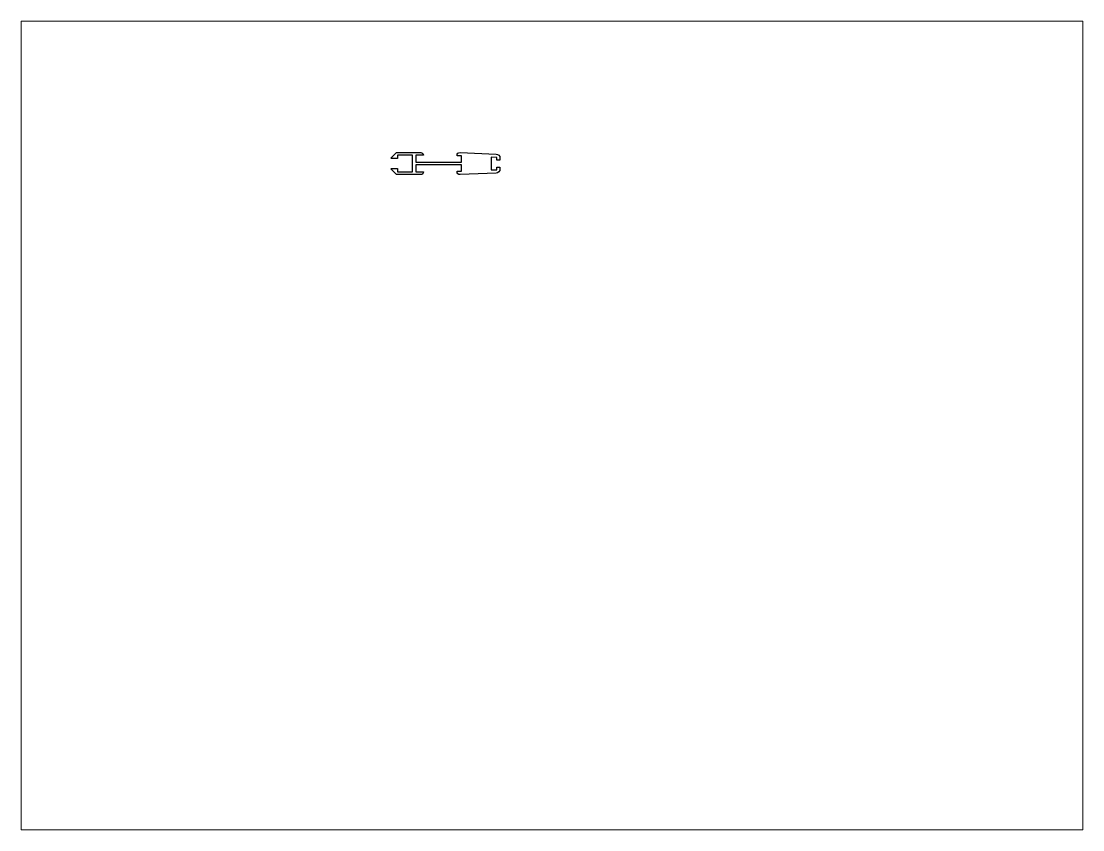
# Paper-space layout 'Layout1' of a CAD drawing. Extents: x 27 to 240, y 20 to 183.
# The model-space entities are those that its viewports show. They can reach past a viewport. Long polylines and large blocks are cut down to what shows.
import ezdxf

# ---------------------------------------------------------------- set-up
doc = ezdxf.new("R2010")
doc.units = 0
doc.header["$LTSCALE"] = 15
doc.layers.get('0').update_dxf_attribs({"linetype": 'CONTINUOUS'})

msp = doc.modelspace()

# ---------------------------------------------------------------- linework, layer by layer
at = {"color": 0, "linetype": 'CONTINUOUS', "ltscale": 0.05}
msp.add_lwpolyline([(171.61, 227.48), (171.61, 226.76), (170.41, 226.76), (170.41, 227.76), (168.41, 227.85), (168.41, 223.18), (170.41, 223.27), (170.41, 224.26), (171.61, 224.26), (171.61, 223.55, -0.402234), (170.17, 222.06), (157.09, 221.52, -0.438483), (156.01, 222.51), (156.01, 222.71), (157.61, 222.71), (157.61, 225.01), (141.01, 225.01), (141.01, 222.51), (143.81, 222.51, -0.414214), (142.81, 221.51), (134.03, 221.51), (132.17, 223.37, -0.668179), (132.31, 223.71), (134.31, 223.71), (134.31, 222.51), (139.81, 222.51), (139.81, 228.51), (134.31, 228.51), (134.31, 227.31), (132.31, 227.31, -0.668179), (132.17, 227.66), (134.03, 229.51), (142.81, 229.51, -0.414214), (143.81, 228.51), (141.01, 228.51), (141.01, 226.01), (157.61, 226.01), (157.61, 228.31), (156.01, 228.31), (156.01, 228.51, -0.438483), (157.09, 229.51), (170.17, 228.97, -0.402234)], format="xyb", close=True, dxfattribs=at)

psp = doc.layouts.get("Layout1")

# ---------------------------------------------------------------- viewports
at = {"layer": '0', "color": 0, "linetype": 'BYBLOCK', "ltscale": 0.05}
psp.add_viewport(center=(133.35, 101.6), size=(213.36, 162.56), view_center_point=(190.51, 130.3), view_height=293.8955, dxfattribs=at)

doc.saveas('drawing.dxf')
